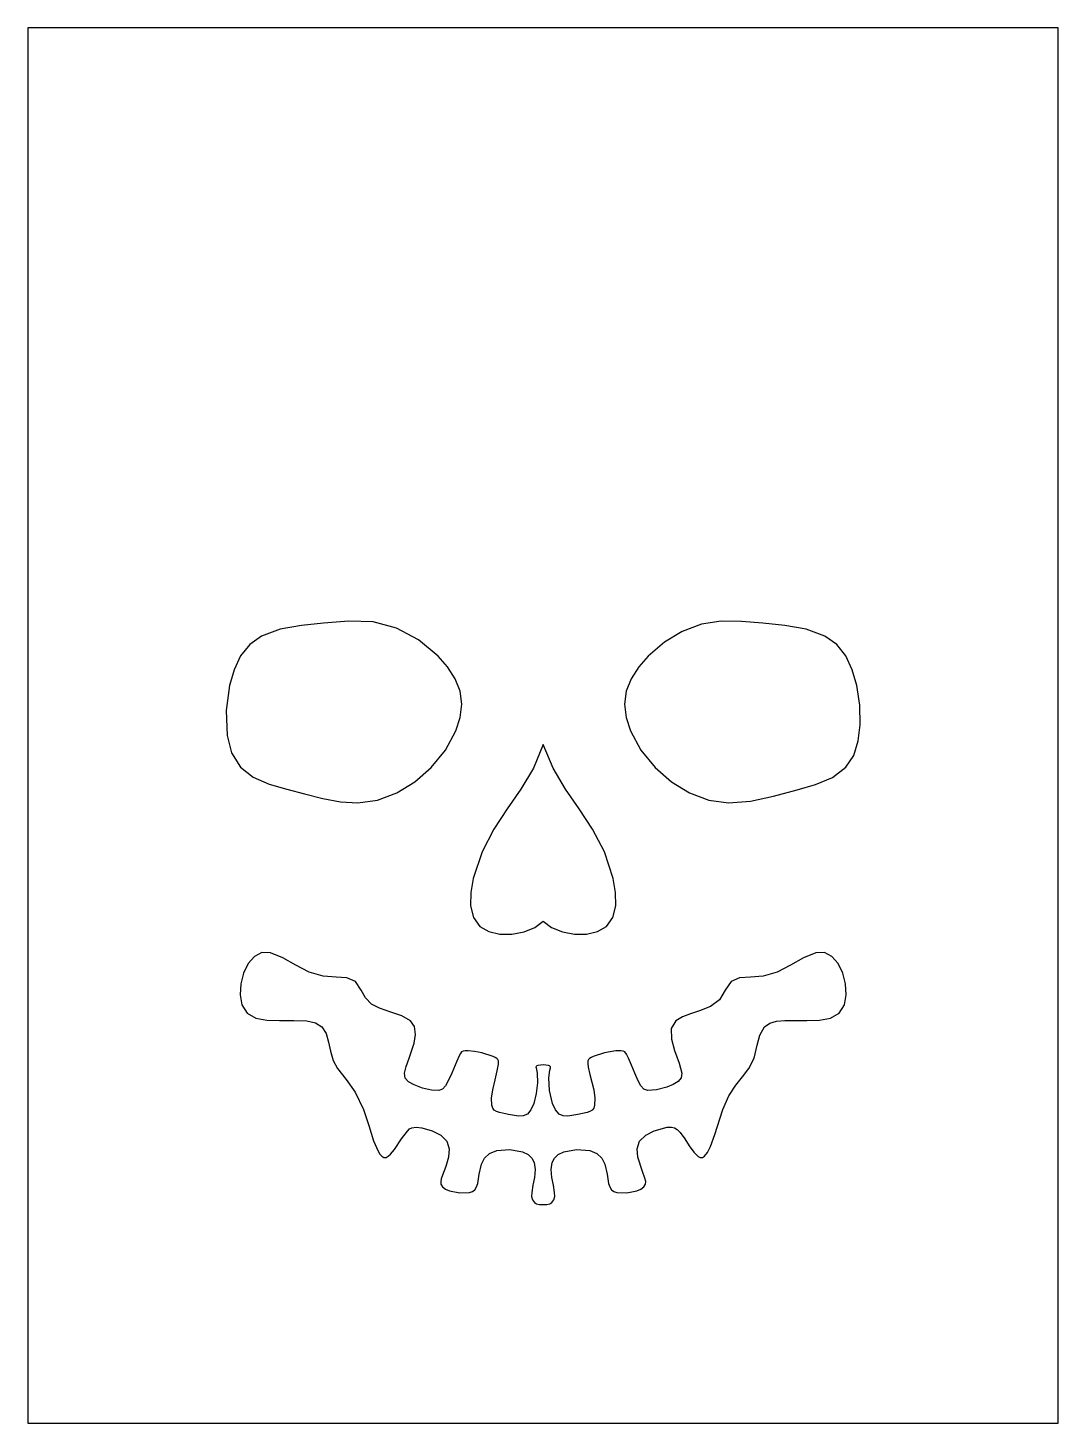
# Model space of a CAD drawing. Extents: x 0 to 48, y 0 to 65.
import ezdxf

# ---------------------------------------------------------------- set-up
doc = ezdxf.new("R2010")
doc.units = 0
doc.layers.get('0').update_dxf_attribs({"linetype": 'CONTINUOUS'})

msp = doc.modelspace()

# ---------------------------------------------------------------- linework, layer by layer
at = {"color": 7, "linetype": 'CONTINUOUS'}
for p, q in [((0, 65), (0, 0)), ((48, 65), (0, 65)), ((48, 0), (48, 65)), ((0, 0), (48, 0))]:
    msp.add_line(p, q, dxfattribs=at)
for points in [[(19.113, 35.728), (18.2, 36.493), (17.176, 37.041), (16.087, 37.324), (14.957, 37.354), (13.77, 37.266), (12.747, 37.165), (11.759, 36.985), (10.879, 36.656), (10.334, 36.269), (9.912, 35.741), (9.606, 35.096), (9.4, 34.367), (9.243, 33.198), (9.28, 32.04), (9.492, 31.222), (9.904, 30.555), (10.501, 30.096), (11.243, 29.773), (12.062, 29.529), (12.893, 29.31), (13.739, 29.097), (14.566, 28.944), (15.38, 28.897), (16.296, 29.026), (17.187, 29.358), (18.029, 29.87), (18.795, 30.542), (19.453, 31.348), (19.944, 32.244), (20.143, 32.865), (20.214, 33.489), (20.136, 34.098), (19.904, 34.68), (19.551, 35.226), (19.113, 35.728)], [(28.904, 35.728), (28.466, 35.226), (28.113, 34.68), (27.881, 34.098), (27.803, 33.489), (27.874, 32.865), (28.073, 32.244), (28.564, 31.348), (29.223, 30.542), (29.988, 29.87), (30.83, 29.358), (31.721, 29.026), (32.637, 28.897), (33.675, 28.977), (34.737, 29.209), (35.835, 29.498), (36.698, 29.747), (37.484, 30.078), (38.113, 30.555), (38.476, 31.11), (38.692, 31.78), (38.781, 32.526), (38.755, 33.452), (38.618, 34.367), (38.411, 35.096), (38.105, 35.741), (37.683, 36.269), (37.138, 36.656), (36.258, 36.985), (35.27, 37.165), (34.247, 37.266), (33.254, 37.344), (32.302, 37.356), (31.38, 37.218), (30.49, 36.886), (29.656, 36.38), (28.904, 35.728)], [(24.009, 31.619), (23.55, 30.505), (22.972, 29.533), (22.338, 28.617), (21.712, 27.674), (21.158, 26.619), (20.743, 25.378), (20.633, 24.721), (20.628, 24.098), (20.759, 23.555), (21.057, 23.135), (21.474, 22.895), (21.991, 22.778), (22.555, 22.777), (23.115, 22.883), (23.617, 23.088), (24.009, 23.385)], [(24.009, 23.385), (24.4, 23.088), (24.902, 22.883), (25.462, 22.777), (26.026, 22.778), (26.543, 22.895), (26.96, 23.135), (27.258, 23.555), (27.39, 24.098), (27.385, 24.721), (27.274, 25.378), (26.859, 26.619), (26.305, 27.674), (25.679, 28.617), (25.045, 29.533), (24.467, 30.505), (24.009, 31.619)], [(24.009, 16.684), (23.754, 16.66), (23.72, 16.649), (23.696, 16.636), (23.681, 16.619), (23.672, 16.599), (23.674, 16.544), (23.692, 16.469), (23.729, 16.301), (23.743, 15.849), (23.688, 15.36), (23.57, 14.885), (23.439, 14.592), (23.272, 14.399), (23.074, 14.31), (22.855, 14.297), (22.392, 14.379), (21.966, 14.464), (21.835, 14.511), (21.73, 14.579), (21.655, 14.677), (21.611, 14.806), (21.597, 15.138), (21.655, 15.531), (21.764, 15.992), (21.872, 16.418), (21.928, 16.717), (21.933, 16.805), (21.924, 16.876), (21.898, 16.933), (21.85, 16.983), (21.777, 17.032), (21.68, 17.081), (21.144, 17.251), (20.808, 17.316), (20.507, 17.346), (20.378, 17.344), (20.278, 17.329), (20.206, 17.29), (20.153, 17.226), (20.094, 17.118), (19.982, 16.868), (19.745, 16.298), (19.601, 15.978), (19.46, 15.716), (19.325, 15.554), (19.139, 15.493), (18.802, 15.513), (18.392, 15.607), (17.992, 15.757), (17.738, 15.904), (17.581, 16.071), (17.543, 16.295), (17.62, 16.618), (17.764, 17.007), (17.995, 17.693), (18.06, 18.108), (18.016, 18.473), (17.83, 18.742), (17.425, 18.972), (16.915, 19.142), (16.387, 19.324), (16.017, 19.524), (15.732, 19.811), (15.532, 20.167), (15.257, 20.567), (14.862, 20.737), (14.356, 20.781), (13.762, 20.829), (13.101, 21.013), (12.49, 21.331), (11.879, 21.676), (11.298, 21.907), (10.902, 21.919), (10.553, 21.742), (10.264, 21.405), (10.049, 20.96), (9.92, 20.458), (9.89, 19.952), (9.973, 19.493), (10.216, 19.098), (10.618, 18.87), (11.135, 18.771), (11.718, 18.751), (12.385, 18.76), (13, 18.737), (13.401, 18.649), (13.693, 18.465), (13.895, 18.143), (14.012, 17.749), (14.095, 17.333), (14.224, 16.887), (14.426, 16.517), (14.823, 16.01), (15.256, 15.425), (15.643, 14.609), (15.884, 13.867), (16.11, 13.155), (16.316, 12.664), (16.403, 12.527), (16.495, 12.431), (16.589, 12.381), (16.69, 12.381), (16.792, 12.429), (16.9, 12.524), (17.08, 12.746), (17.414, 13.24), (17.686, 13.606), (17.785, 13.703), (17.891, 13.762), (18.083, 13.789), (18.349, 13.762), (18.837, 13.622), (19.232, 13.413), (19.52, 13.129), (19.633, 12.779), (19.601, 12.391), (19.469, 11.954), (19.318, 11.558), (19.26, 11.383), (19.232, 11.239), (19.244, 11.129), (19.325, 11.005), (19.462, 10.903), (19.639, 10.822), (20.118, 10.72), (20.582, 10.748), (20.721, 10.796), (20.831, 10.875), (20.909, 11), (20.96, 11.17), (21.03, 11.6), (21.138, 12.064), (21.279, 12.343), (21.507, 12.562), (21.842, 12.697), (22.456, 12.747), (23.044, 12.638), (23.306, 12.51), (23.482, 12.343), (23.586, 12.146), (23.636, 11.808), (23.602, 11.446), (23.533, 11.084), (23.477, 10.75), (23.471, 10.556), (23.507, 10.394), (23.599, 10.272), (23.698, 10.217), (23.834, 10.185), (24.009, 10.179)], [(24.009, 10.179), (24.184, 10.185), (24.319, 10.217), (24.418, 10.272), (24.51, 10.394), (24.546, 10.556), (24.54, 10.75), (24.485, 11.084), (24.416, 11.446), (24.382, 11.808), (24.431, 12.146), (24.535, 12.343), (24.711, 12.51), (24.974, 12.638), (25.561, 12.747), (26.175, 12.697), (26.51, 12.562), (26.739, 12.343), (26.879, 12.064), (26.987, 11.6), (27.057, 11.17), (27.109, 11), (27.187, 10.875), (27.296, 10.796), (27.436, 10.748), (27.899, 10.72), (28.378, 10.822), (28.556, 10.903), (28.692, 11.005), (28.773, 11.129), (28.784, 11.248), (28.751, 11.405), (28.638, 11.719), (28.416, 12.391), (28.385, 12.779), (28.498, 13.129), (28.785, 13.413), (29.18, 13.622), (29.789, 13.78), (29.983, 13.788), (30.126, 13.762), (30.258, 13.68), (30.387, 13.54), (30.603, 13.24), (30.816, 12.92), (31.026, 12.629), (31.131, 12.51), (31.232, 12.424), (31.327, 12.381), (31.428, 12.381), (31.523, 12.431), (31.669, 12.607), (31.803, 12.881), (32.003, 13.448), (32.374, 14.609), (32.657, 15.248), (32.977, 15.737), (33.3, 16.137), (33.592, 16.517), (33.835, 17), (33.975, 17.6), (34.096, 18.077), (34.324, 18.465), (34.565, 18.628), (34.886, 18.719), (35.27, 18.756), (36.3, 18.751), (36.882, 18.771), (37.399, 18.87), (37.801, 19.098), (38.044, 19.493), (38.127, 19.952), (38.097, 20.458), (37.968, 20.96), (37.753, 21.405), (37.465, 21.742), (37.115, 21.919), (36.719, 21.907), (36.138, 21.676), (35.527, 21.331), (34.916, 21.013), (34.256, 20.829), (33.661, 20.781), (33.155, 20.737), (32.76, 20.567), (32.485, 20.167), (32.218, 19.722), (31.807, 19.407), (31.293, 19.202), (30.876, 19.071), (30.493, 18.93), (30.187, 18.742), (29.976, 18.381), (29.982, 17.884), (30.126, 17.351), (30.344, 16.768), (30.474, 16.295), (30.441, 16.08), (30.298, 15.918), (30.064, 15.776), (29.773, 15.655), (29.286, 15.525), (28.878, 15.493), (28.693, 15.554), (28.557, 15.716), (28.416, 15.978), (28.272, 16.298), (28.117, 16.67), (27.978, 17), (27.887, 17.188), (27.812, 17.29), (27.733, 17.33), (27.623, 17.345), (27.388, 17.338), (26.873, 17.251), (26.337, 17.081), (26.24, 17.032), (26.167, 16.983), (26.119, 16.933), (26.093, 16.876), (26.086, 16.753), (26.109, 16.583), (26.188, 16.244), (26.362, 15.531), (26.42, 15.138), (26.407, 14.806), (26.362, 14.677), (26.287, 14.579), (26.182, 14.511), (26.051, 14.464), (25.625, 14.379), (25.162, 14.297), (24.943, 14.31), (24.746, 14.399), (24.578, 14.592), (24.447, 14.885), (24.308, 15.495), (24.271, 16.089), (24.32, 16.45), (24.344, 16.546), (24.347, 16.575), (24.345, 16.599), (24.337, 16.619), (24.321, 16.636), (24.297, 16.649), (24.263, 16.66), (24.009, 16.684)]]:
    msp.add_lwpolyline(points, dxfattribs=at)

doc.saveas('drawing.dxf')
